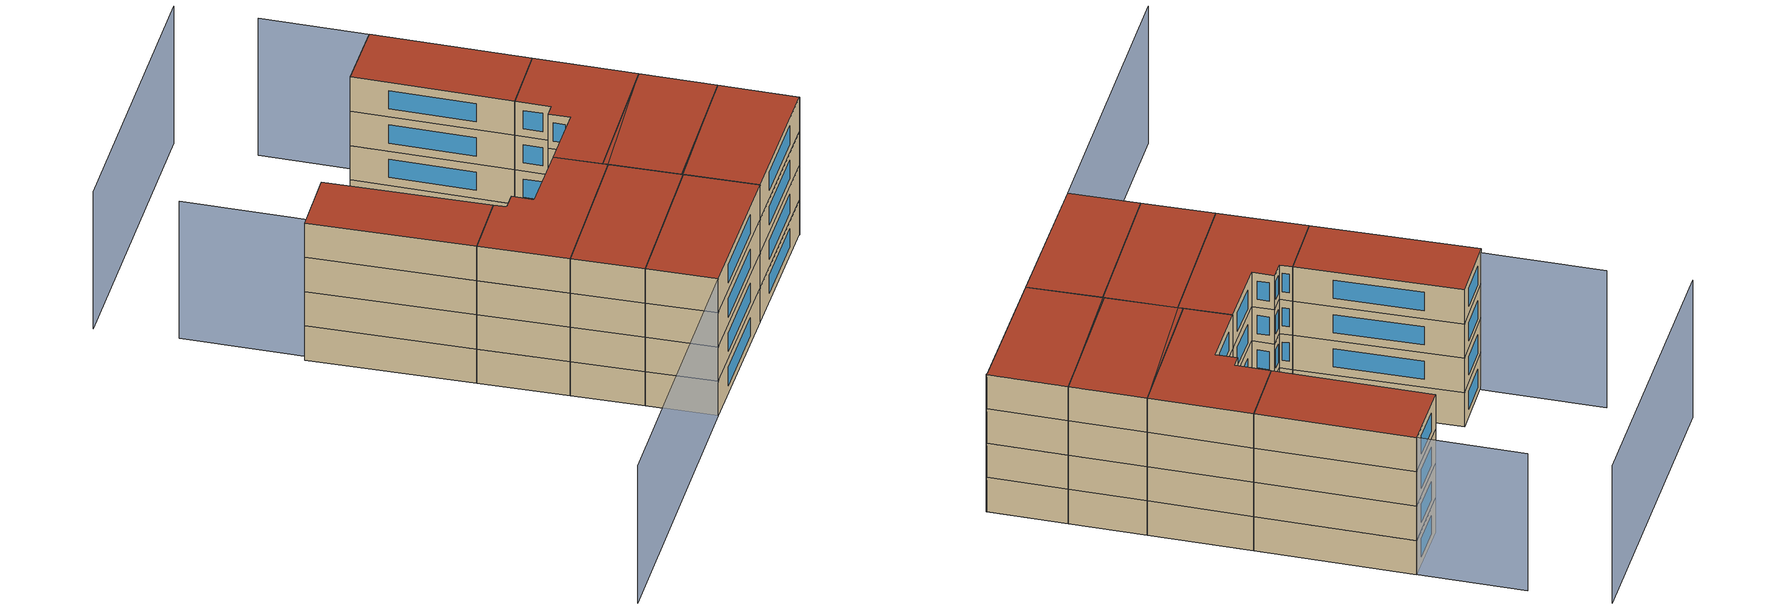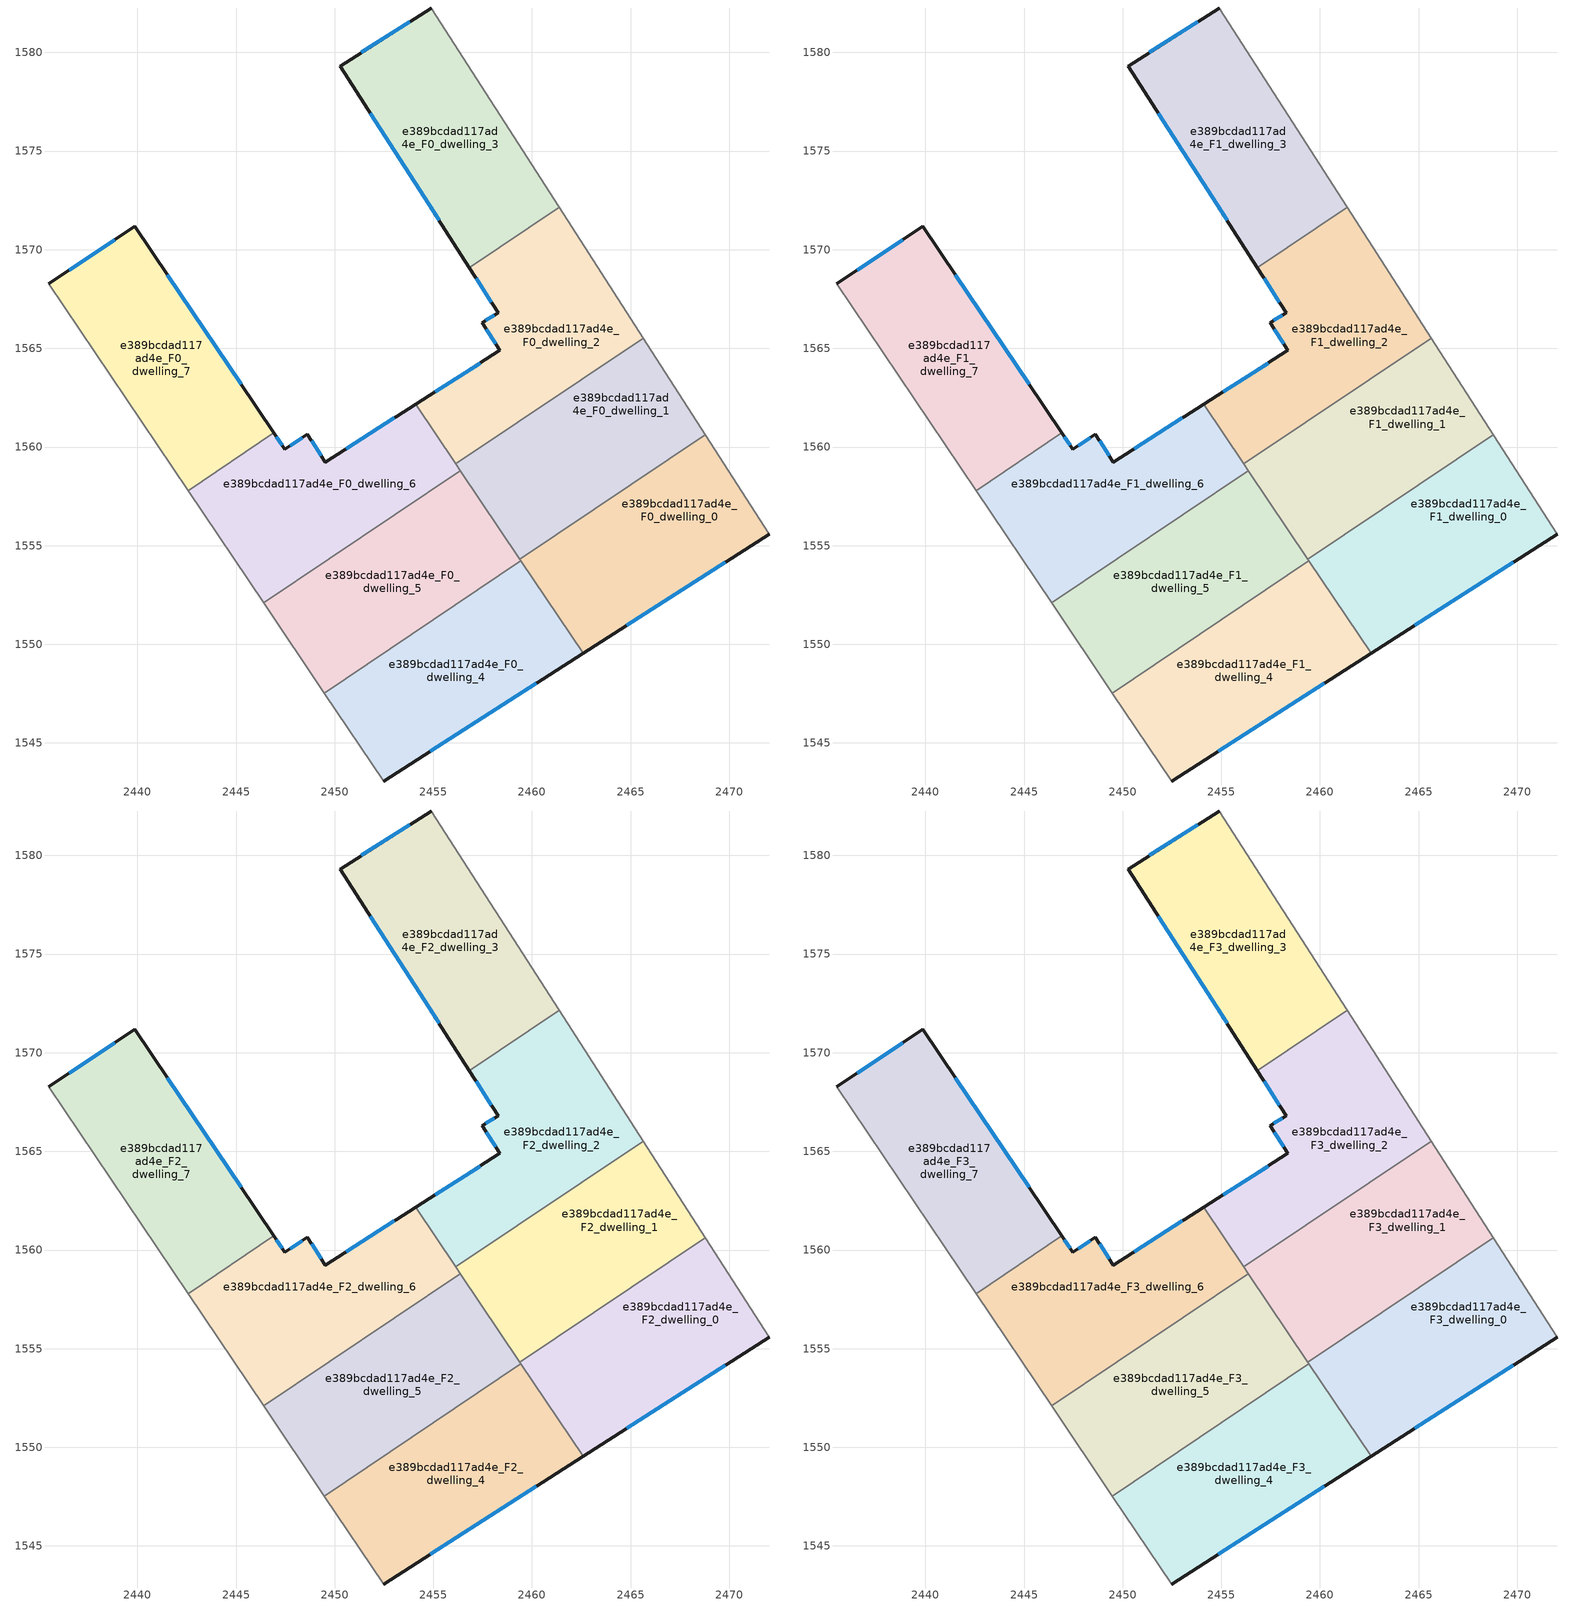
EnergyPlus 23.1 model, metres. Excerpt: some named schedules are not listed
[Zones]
e389bcdad117ad4e_F0_dwelling_0
 floor ground (EU_floor_Construction): 2472.02,1555.58 2462.59,1549.54 2459.44,1554.23 z0; 2468.77,1560.63 2472.02,1555.58 2459.44,1554.23 2459.38,1554.32 z0
 wall outside (EU_wall_Construction): 2462.59,1549.54 2472.02,1555.58 z0:3
 wall adiabatic (EU_wall_Construction): 2472.02,1555.58 2468.78,1560.63 z0:3
 wall to e389bcdad117ad4e_F0_dwelling_4 (EU_wall_Construction): 2459.44,1554.23 2462.59,1549.54 z0:3
 wall to e389bcdad117ad4e_F0_dwelling_1 (EU_wall_Construction): 2468.77,1560.63 2459.38,1554.32 z0:3
 wall to e389bcdad117ad4e_F0_dwelling_5 (EU_wall_Construction): 2459.38,1554.32 2459.44,1554.23 z0:3
 window (EU_Window_Construction): 2464.81,1550.96 2469.81,1554.16 z0.7:2.3
e389bcdad117ad4e_F0_dwelling_1
 floor ground (EU_floor_Construction): 2468.78,1560.63 2459.38,1554.32 2456.37,1558.8 z0; 2465.63,1565.52 2468.78,1560.63 2456.37,1558.8 2456.14,1559.14 z0
 wall adiabatic (EU_wall_Construction): 2468.78,1560.63 2465.63,1565.52 z0:3
 wall to e389bcdad117ad4e_F0_dwelling_5 (EU_wall_Construction): 2456.37,1558.8 2459.38,1554.32 z0:3
 wall to e389bcdad117ad4e_F0_dwelling_2 (EU_wall_Construction): 2465.63,1565.52 2456.14,1559.14 z0:3
 wall to e389bcdad117ad4e_F0_dwelling_6 (EU_wall_Construction): 2456.14,1559.14 2456.37,1558.8 z0:3
e389bcdad117ad4e_F0_dwelling_2
 floor ground (EU_floor_Construction): 2461.38,1572.15 2465.63,1565.52 2456.14,1559.14 2454.11,1562.17 2458.38,1564.9 2457.48,1566.3 2458.29,1566.81 2456.83,1569.09 z0
 wall outside (EU_wall_Construction): 2456.83,1569.09 2458.29,1566.81 2457.48,1566.3 2458.38,1564.9 2454.11,1562.17 z0:3
 wall adiabatic (EU_wall_Construction): 2465.63,1565.52 2461.38,1572.15 z0:3
 wall to e389bcdad117ad4e_F0_dwelling_3 (EU_wall_Construction): 2461.38,1572.15 2456.83,1569.09 z0:3
 wall to e389bcdad117ad4e_F0_dwelling_6 (EU_wall_Construction): 2454.11,1562.17 2456.14,1559.14 z0:3
 window (EU_Window_Construction): 2457.37,1564.26 2455.11,1562.81 / 2457.69,1565.97 2458.17,1565.23 / 2458.1,1566.69 2457.67,1566.42 / 2457.17,1568.55 2457.95,1567.35 z0.7:2.3
e389bcdad117ad4e_F0_dwelling_3
 floor ground (EU_floor_Construction): 2454.89,1582.25 2461.38,1572.15 2456.83,1569.09 2450.27,1579.31 z0
 wall outside (EU_wall_Construction): 2454.89,1582.25 2450.27,1579.31 2456.83,1569.09 z0:3
 wall adiabatic (EU_wall_Construction): 2461.38,1572.15 2454.89,1582.25 z0:3
 window (EU_Window_Construction): 2451.81,1576.91 2455.29,1571.49 / 2453.8,1581.56 2451.36,1580 z0.7:2.3
e389bcdad117ad4e_F0_dwelling_4
 floor ground (EU_floor_Construction): 2459.44,1554.23 2462.59,1549.54 2452.48,1543.07 2449.48,1547.53 z0
 wall outside (EU_wall_Construction): 2452.48,1543.07 2462.59,1549.54 z0:3
 wall adiabatic (EU_wall_Construction): 2449.48,1547.53 2452.48,1543.07 z0:3
 wall to e389bcdad117ad4e_F0_dwelling_5 (EU_wall_Construction): 2459.44,1554.23 2449.48,1547.53 z0:3
 window (EU_Window_Construction): 2454.86,1544.59 2460.22,1548.02 z0.7:2.3
e389bcdad117ad4e_F0_dwelling_5
 floor ground (EU_floor_Construction): 2456.37,1558.8 2459.44,1554.23 2449.48,1547.53 2446.4,1552.1 z0
 wall adiabatic (EU_wall_Construction): 2446.4,1552.1 2449.48,1547.53 z0:3
 wall to e389bcdad117ad4e_F0_dwelling_6 (EU_wall_Construction): 2456.37,1558.8 2446.4,1552.1 z0:3
e389bcdad117ad4e_F0_dwelling_6
 floor ground (EU_floor_Construction): 2454.11,1562.17 2456.37,1558.8 2446.4,1552.1 2442.57,1557.79 2446.92,1560.71 2447.47,1559.9 2448.62,1560.63 2449.52,1559.23 z0
 wall outside (EU_wall_Construction): 2454.11,1562.17 2449.52,1559.23 2448.62,1560.63 2447.47,1559.9 2446.92,1560.71 z0:3
 wall adiabatic (EU_wall_Construction): 2442.58,1557.79 2446.4,1552.1 z0:3
 wall to e389bcdad117ad4e_F0_dwelling_7 (EU_wall_Construction): 2446.92,1560.71 2442.57,1557.79 z0:3
 window (EU_Window_Construction): 2453.03,1561.48 2450.6,1559.92 / 2447.34,1560.09 2447.05,1560.52 / 2448.35,1560.46 2447.74,1560.07 / 2449.31,1559.56 2448.83,1560.31 z0.7:2.3
e389bcdad117ad4e_F0_dwelling_7
 floor ground (EU_floor_Construction): 2439.87,1571.19 2446.92,1560.71 2442.58,1557.79 2435.52,1568.29 z0
 wall outside (EU_wall_Construction): 2446.92,1560.71 2439.87,1571.19 2435.52,1568.29 z0:3
 wall adiabatic (EU_wall_Construction): 2435.52,1568.29 2442.58,1557.79 z0:3
 window (EU_Window_Construction): 2438.85,1570.51 2436.54,1568.97 / 2445.26,1563.17 2441.52,1568.73 z0.7:2.3
e389bcdad117ad4e_F1_dwelling_0
 floor to e389bcdad117ad4e_F0_dwelling_0 (EU_floor_Construction): 2468.77,1560.63 2459.44,1554.23 2459.38,1554.32 z3; 2472.02,1555.58 2462.59,1549.54 2459.44,1554.23 z3; 2468.77,1560.63 2472.02,1555.58 2459.44,1554.23 z3
 wall outside (EU_wall_Construction): 2462.59,1549.54 2472.02,1555.58 z3:6
 wall adiabatic (EU_wall_Construction): 2472.02,1555.58 2468.78,1560.63 z3:6
 wall to e389bcdad117ad4e_F1_dwelling_4 (EU_wall_Construction): 2459.44,1554.23 2462.59,1549.54 z3:6
 wall to e389bcdad117ad4e_F1_dwelling_1 (EU_wall_Construction): 2468.77,1560.63 2459.38,1554.32 z3:6
 wall to e389bcdad117ad4e_F1_dwelling_5 (EU_wall_Construction): 2459.38,1554.32 2459.44,1554.23 z3:6
 window (EU_Window_Construction): 2464.81,1550.96 2469.81,1554.16 z3.7:5.3
e389bcdad117ad4e_F1_dwelling_1
 floor to e389bcdad117ad4e_F0_dwelling_1 (EU_floor_Construction): 2465.63,1565.52 2456.37,1558.8 2456.14,1559.14 z3; 2468.77,1560.63 2459.38,1554.32 2456.37,1558.8 z3; 2465.63,1565.52 2468.77,1560.63 2456.37,1558.8 z3
 wall adiabatic (EU_wall_Construction): 2468.78,1560.63 2465.63,1565.52 z3:6
 wall to e389bcdad117ad4e_F1_dwelling_5 (EU_wall_Construction): 2456.37,1558.8 2459.38,1554.32 z3:6
 wall to e389bcdad117ad4e_F1_dwelling_2 (EU_wall_Construction): 2465.63,1565.52 2456.14,1559.14 z3:6
 wall to e389bcdad117ad4e_F1_dwelling_6 (EU_wall_Construction): 2456.14,1559.14 2456.37,1558.8 z3:6
e389bcdad117ad4e_F1_dwelling_2
 floor to e389bcdad117ad4e_F0_dwelling_2 (EU_floor_Construction): 2461.38,1572.15 2465.63,1565.52 2456.14,1559.14 2454.11,1562.17 2458.38,1564.9 2457.48,1566.3 2458.29,1566.81 2456.83,1569.09 z3
 wall outside (EU_wall_Construction): 2456.83,1569.09 2458.29,1566.81 2457.48,1566.3 2458.38,1564.9 2454.11,1562.17 z3:6
 wall adiabatic (EU_wall_Construction): 2465.63,1565.52 2461.38,1572.15 z3:6
 wall to e389bcdad117ad4e_F1_dwelling_3 (EU_wall_Construction): 2461.38,1572.15 2456.83,1569.09 z3:6
 wall to e389bcdad117ad4e_F1_dwelling_6 (EU_wall_Construction): 2454.11,1562.17 2456.14,1559.14 z3:6
 window (EU_Window_Construction): 2457.37,1564.26 2455.11,1562.81 / 2457.69,1565.97 2458.17,1565.23 / 2458.1,1566.69 2457.67,1566.42 / 2457.17,1568.55 2457.95,1567.35 z3.7:5.3
e389bcdad117ad4e_F1_dwelling_3
 floor to e389bcdad117ad4e_F0_dwelling_3 (EU_floor_Construction): 2454.89,1582.25 2461.38,1572.15 2456.83,1569.09 2450.27,1579.31 z3
 wall outside (EU_wall_Construction): 2454.89,1582.25 2450.27,1579.31 2456.83,1569.09 z3:6
 wall adiabatic (EU_wall_Construction): 2461.38,1572.15 2454.89,1582.25 z3:6
 window (EU_Window_Construction): 2451.81,1576.91 2455.29,1571.49 / 2453.8,1581.56 2451.36,1580 z3.7:5.3
e389bcdad117ad4e_F1_dwelling_4
 floor to e389bcdad117ad4e_F0_dwelling_4 (EU_floor_Construction): 2459.44,1554.23 2462.59,1549.54 2452.48,1543.07 2449.48,1547.53 z3
 wall outside (EU_wall_Construction): 2452.48,1543.07 2462.59,1549.54 z3:6
 wall adiabatic (EU_wall_Construction): 2449.48,1547.53 2452.48,1543.07 z3:6
 wall to e389bcdad117ad4e_F1_dwelling_5 (EU_wall_Construction): 2459.44,1554.23 2449.48,1547.53 z3:6
 window (EU_Window_Construction): 2454.86,1544.59 2460.22,1548.02 z3.7:5.3
e389bcdad117ad4e_F1_dwelling_5
 floor to e389bcdad117ad4e_F0_dwelling_5 (EU_floor_Construction): 2456.37,1558.8 2459.44,1554.23 2449.48,1547.53 2446.4,1552.1 z3
 wall adiabatic (EU_wall_Construction): 2446.4,1552.1 2449.48,1547.53 z3:6
 wall to e389bcdad117ad4e_F1_dwelling_6 (EU_wall_Construction): 2456.37,1558.8 2446.4,1552.1 z3:6
e389bcdad117ad4e_F1_dwelling_6
 floor to e389bcdad117ad4e_F0_dwelling_6 (EU_floor_Construction): 2454.11,1562.17 2456.37,1558.8 2446.4,1552.1 2442.58,1557.79 2446.92,1560.71 2447.47,1559.9 2448.62,1560.63 2449.52,1559.23 z3
 wall outside (EU_wall_Construction): 2454.11,1562.17 2449.52,1559.23 2448.62,1560.63 2447.47,1559.9 2446.92,1560.71 z3:6
 wall adiabatic (EU_wall_Construction): 2442.58,1557.79 2446.4,1552.1 z3:6
 wall to e389bcdad117ad4e_F1_dwelling_7 (EU_wall_Construction): 2446.92,1560.71 2442.57,1557.79 z3:6
 window (EU_Window_Construction): 2453.03,1561.48 2450.6,1559.92 / 2447.34,1560.09 2447.05,1560.52 / 2448.35,1560.46 2447.74,1560.07 / 2449.31,1559.56 2448.83,1560.31 z3.7:5.3
e389bcdad117ad4e_F1_dwelling_7
 floor to e389bcdad117ad4e_F0_dwelling_7 (EU_floor_Construction): 2439.87,1571.19 2446.92,1560.71 2442.57,1557.79 2435.51,1568.29 z3
 wall outside (EU_wall_Construction): 2446.92,1560.71 2439.87,1571.19 2435.52,1568.29 z3:6
 wall adiabatic (EU_wall_Construction): 2435.52,1568.29 2442.58,1557.79 z3:6
 window (EU_Window_Construction): 2438.85,1570.51 2436.54,1568.97 / 2445.26,1563.17 2441.52,1568.73 z3.7:5.3
e389bcdad117ad4e_F2_dwelling_0
 floor to e389bcdad117ad4e_F1_dwelling_0 (EU_floor_Construction): 2468.77,1560.63 2459.44,1554.23 2459.38,1554.32 z6; 2472.02,1555.58 2462.59,1549.54 2459.44,1554.23 z6; 2468.77,1560.63 2472.02,1555.58 2459.44,1554.23 z6
 wall outside (EU_wall_Construction): 2462.59,1549.54 2472.02,1555.58 z6:9
 wall adiabatic (EU_wall_Construction): 2472.02,1555.58 2468.78,1560.63 z6:9
 wall to e389bcdad117ad4e_F2_dwelling_4 (EU_wall_Construction): 2459.44,1554.23 2462.59,1549.54 z6:9
 wall to e389bcdad117ad4e_F2_dwelling_1 (EU_wall_Construction): 2468.77,1560.63 2459.38,1554.32 z6:9
 wall to e389bcdad117ad4e_F2_dwelling_5 (EU_wall_Construction): 2459.38,1554.32 2459.44,1554.23 z6:9
 window (EU_Window_Construction): 2464.81,1550.96 2469.81,1554.16 z6.7:8.3
e389bcdad117ad4e_F2_dwelling_1
 floor to e389bcdad117ad4e_F1_dwelling_1 (EU_floor_Construction): 2465.63,1565.52 2456.37,1558.8 2456.14,1559.14 z6; 2468.77,1560.63 2459.38,1554.32 2456.37,1558.8 z6; 2465.63,1565.52 2468.77,1560.63 2456.37,1558.8 z6
 wall adiabatic (EU_wall_Construction): 2468.78,1560.63 2465.63,1565.52 z6:9
 wall to e389bcdad117ad4e_F2_dwelling_5 (EU_wall_Construction): 2456.37,1558.8 2459.38,1554.32 z6:9
 wall to e389bcdad117ad4e_F2_dwelling_2 (EU_wall_Construction): 2465.63,1565.52 2456.14,1559.14 z6:9
 wall to e389bcdad117ad4e_F2_dwelling_6 (EU_wall_Construction): 2456.14,1559.14 2456.37,1558.8 z6:9
e389bcdad117ad4e_F2_dwelling_2
 floor to e389bcdad117ad4e_F1_dwelling_2 (EU_floor_Construction): 2461.38,1572.15 2465.63,1565.52 2456.14,1559.14 2454.11,1562.17 2458.38,1564.9 2457.48,1566.3 2458.29,1566.81 2456.83,1569.09 z6
 wall outside (EU_wall_Construction): 2456.83,1569.09 2458.29,1566.81 2457.48,1566.3 2458.38,1564.9 2454.11,1562.17 z6:9
 wall adiabatic (EU_wall_Construction): 2465.63,1565.52 2461.38,1572.15 z6:9
 wall to e389bcdad117ad4e_F2_dwelling_3 (EU_wall_Construction): 2461.38,1572.15 2456.83,1569.09 z6:9
 wall to e389bcdad117ad4e_F2_dwelling_6 (EU_wall_Construction): 2454.11,1562.17 2456.14,1559.14 z6:9
 window (EU_Window_Construction): 2457.37,1564.26 2455.11,1562.81 / 2457.69,1565.97 2458.17,1565.23 / 2458.1,1566.69 2457.67,1566.42 / 2457.17,1568.55 2457.95,1567.35 z6.7:8.3
e389bcdad117ad4e_F2_dwelling_3
 floor to e389bcdad117ad4e_F1_dwelling_3 (EU_floor_Construction): 2454.89,1582.25 2461.38,1572.15 2456.83,1569.09 2450.27,1579.31 z6
 wall outside (EU_wall_Construction): 2454.89,1582.25 2450.27,1579.31 2456.83,1569.09 z6:9
 wall adiabatic (EU_wall_Construction): 2461.38,1572.15 2454.89,1582.25 z6:9
 window (EU_Window_Construction): 2451.81,1576.91 2455.29,1571.49 / 2453.8,1581.56 2451.36,1580 z6.7:8.3
e389bcdad117ad4e_F2_dwelling_4
 floor to e389bcdad117ad4e_F1_dwelling_4 (EU_floor_Construction): 2459.44,1554.23 2462.59,1549.54 2452.48,1543.07 2449.48,1547.53 z6
 wall outside (EU_wall_Construction): 2452.48,1543.07 2462.59,1549.54 z6:9
 wall adiabatic (EU_wall_Construction): 2449.48,1547.53 2452.48,1543.07 z6:9
 wall to e389bcdad117ad4e_F2_dwelling_5 (EU_wall_Construction): 2459.44,1554.23 2449.48,1547.53 z6:9
 window (EU_Window_Construction): 2454.86,1544.59 2460.22,1548.02 z6.7:8.3
e389bcdad117ad4e_F2_dwelling_5
 floor to e389bcdad117ad4e_F1_dwelling_5 (EU_floor_Construction): 2456.37,1558.8 2459.44,1554.23 2449.48,1547.53 2446.4,1552.1 z6
 wall adiabatic (EU_wall_Construction): 2446.4,1552.1 2449.48,1547.53 z6:9
 wall to e389bcdad117ad4e_F2_dwelling_6 (EU_wall_Construction): 2456.37,1558.8 2446.4,1552.1 z6:9
e389bcdad117ad4e_F2_dwelling_6
 floor to e389bcdad117ad4e_F1_dwelling_6 (EU_floor_Construction): 2454.11,1562.17 2456.37,1558.8 2446.4,1552.1 2442.58,1557.79 2446.92,1560.71 2447.47,1559.9 2448.62,1560.63 2449.52,1559.23 z6
 wall outside (EU_wall_Construction): 2454.11,1562.17 2449.52,1559.23 2448.62,1560.63 2447.47,1559.9 2446.92,1560.71 z6:9
 wall adiabatic (EU_wall_Construction): 2442.58,1557.79 2446.4,1552.1 z6:9
 wall to e389bcdad117ad4e_F2_dwelling_7 (EU_wall_Construction): 2446.92,1560.71 2442.57,1557.79 z6:9
 window (EU_Window_Construction): 2453.03,1561.48 2450.6,1559.92 / 2447.34,1560.09 2447.05,1560.52 / 2448.35,1560.46 2447.74,1560.07 / 2449.31,1559.56 2448.83,1560.31 z6.7:8.3
e389bcdad117ad4e_F2_dwelling_7
 floor to e389bcdad117ad4e_F1_dwelling_7 (EU_floor_Construction): 2439.87,1571.19 2446.92,1560.71 2442.57,1557.79 2435.51,1568.29 z6
 wall outside (EU_wall_Construction): 2446.92,1560.71 2439.87,1571.19 2435.52,1568.29 z6:9
 wall adiabatic (EU_wall_Construction): 2435.52,1568.29 2442.58,1557.79 z6:9
 window (EU_Window_Construction): 2438.85,1570.51 2436.54,1568.97 / 2445.26,1563.17 2441.52,1568.73 z6.7:8.3
e389bcdad117ad4e_F3_dwelling_0
 floor to e389bcdad117ad4e_F2_dwelling_0 (EU_floor_Construction): 2468.77,1560.63 2459.44,1554.23 2459.38,1554.32 z9; 2472.02,1555.58 2462.59,1549.54 2459.44,1554.23 z9; 2468.77,1560.63 2472.02,1555.58 2459.44,1554.23 z9
 wall outside (EU_wall_Construction): 2462.59,1549.54 2472.02,1555.58 z9:12
 wall adiabatic (EU_wall_Construction): 2472.02,1555.58 2468.78,1560.63 z9:12
 wall to e389bcdad117ad4e_F3_dwelling_4 (EU_wall_Construction): 2459.44,1554.23 2462.59,1549.54 z9:12
 wall to e389bcdad117ad4e_F3_dwelling_1 (EU_wall_Construction): 2468.77,1560.63 2459.38,1554.32 z9:12
 wall to e389bcdad117ad4e_F3_dwelling_5 (EU_wall_Construction): 2459.38,1554.32 2459.44,1554.23 z9:12
 window (EU_Window_Construction): 2464.81,1550.96 2469.81,1554.16 z9.7:11.3
 roof outside (EU_roof_Construction): 2472.02,1555.58 2468.77,1560.63 2459.44,1554.23 2462.59,1549.54 z12; 2468.77,1560.63 2459.38,1554.32 2459.44,1554.23 z12
e389bcdad117ad4e_F3_dwelling_1
 floor to e389bcdad117ad4e_F2_dwelling_1 (EU_floor_Construction): 2465.63,1565.52 2456.37,1558.8 2456.14,1559.14 z9; 2468.77,1560.63 2459.38,1554.32 2456.37,1558.8 z9; 2465.63,1565.52 2468.77,1560.63 2456.37,1558.8 z9
 wall adiabatic (EU_wall_Construction): 2468.78,1560.63 2465.63,1565.52 z9:12
 wall to e389bcdad117ad4e_F3_dwelling_5 (EU_wall_Construction): 2456.37,1558.8 2459.38,1554.32 z9:12
 wall to e389bcdad117ad4e_F3_dwelling_2 (EU_wall_Construction): 2465.63,1565.52 2456.14,1559.14 z9:12
 wall to e389bcdad117ad4e_F3_dwelling_6 (EU_wall_Construction): 2456.14,1559.14 2456.37,1558.8 z9:12
 roof outside (EU_roof_Construction): 2468.78,1560.63 2465.63,1565.52 2456.37,1558.8 2459.38,1554.32 z12; 2465.63,1565.52 2456.14,1559.14 2456.37,1558.8 z12
e389bcdad117ad4e_F3_dwelling_2
 floor to e389bcdad117ad4e_F2_dwelling_2 (EU_floor_Construction): 2461.38,1572.15 2465.63,1565.52 2456.14,1559.14 2454.11,1562.17 2458.38,1564.9 2457.48,1566.3 2458.29,1566.81 2456.83,1569.09 z9
 wall outside (EU_wall_Construction): 2456.83,1569.09 2458.29,1566.81 2457.48,1566.3 2458.38,1564.9 2454.11,1562.17 z9:12
 wall adiabatic (EU_wall_Construction): 2465.63,1565.52 2461.38,1572.15 z9:12
 wall to e389bcdad117ad4e_F3_dwelling_3 (EU_wall_Construction): 2461.38,1572.15 2456.83,1569.09 z9:12
 wall to e389bcdad117ad4e_F3_dwelling_6 (EU_wall_Construction): 2454.11,1562.17 2456.14,1559.14 z9:12
 window (EU_Window_Construction): 2457.37,1564.26 2455.11,1562.81 / 2457.69,1565.97 2458.17,1565.23 / 2458.1,1566.69 2457.67,1566.42 / 2457.17,1568.55 2457.95,1567.35 z9.7:11.3
 roof outside (EU_roof_Construction): 2465.63,1565.52 2461.38,1572.15 2456.83,1569.09 2458.29,1566.81 2457.48,1566.3 2458.38,1564.9 2454.11,1562.17 2456.14,1559.14 z12
e389bcdad117ad4e_F3_dwelling_3
 floor to e389bcdad117ad4e_F2_dwelling_3 (EU_floor_Construction): 2454.89,1582.25 2461.38,1572.15 2456.83,1569.09 2450.27,1579.31 z9
 wall outside (EU_wall_Construction): 2454.89,1582.25 2450.27,1579.31 2456.83,1569.09 z9:12
 wall adiabatic (EU_wall_Construction): 2461.38,1572.15 2454.89,1582.25 z9:12
 window (EU_Window_Construction): 2451.81,1576.91 2455.29,1571.49 / 2453.8,1581.56 2451.36,1580 z9.7:11.3
 roof outside (EU_roof_Construction): 2461.38,1572.15 2454.89,1582.25 2450.27,1579.31 2456.83,1569.09 z12
e389bcdad117ad4e_F3_dwelling_4
 floor to e389bcdad117ad4e_F2_dwelling_4 (EU_floor_Construction): 2459.44,1554.23 2462.59,1549.54 2452.48,1543.07 2449.48,1547.53 z9
 wall outside (EU_wall_Construction): 2452.48,1543.07 2462.59,1549.54 z9:12
 wall adiabatic (EU_wall_Construction): 2449.48,1547.53 2452.48,1543.07 z9:12
 wall to e389bcdad117ad4e_F3_dwelling_5 (EU_wall_Construction): 2459.44,1554.23 2449.48,1547.53 z9:12
 window (EU_Window_Construction): 2454.86,1544.59 2460.22,1548.02 z9.7:11.3
 roof outside (EU_roof_Construction): 2462.59,1549.54 2459.44,1554.23 2449.48,1547.53 2452.48,1543.07 z12
e389bcdad117ad4e_F3_dwelling_5
 floor to e389bcdad117ad4e_F2_dwelling_5 (EU_floor_Construction): 2456.37,1558.8 2459.44,1554.23 2449.48,1547.53 2446.4,1552.1 z9
 wall adiabatic (EU_wall_Construction): 2446.4,1552.1 2449.48,1547.53 z9:12
 wall to e389bcdad117ad4e_F3_dwelling_6 (EU_wall_Construction): 2456.37,1558.8 2446.4,1552.1 z9:12
 roof outside (EU_roof_Construction): 2459.44,1554.23 2456.37,1558.8 2446.4,1552.1 2449.48,1547.53 z12
e389bcdad117ad4e_F3_dwelling_6
 floor to e389bcdad117ad4e_F2_dwelling_6 (EU_floor_Construction): 2454.11,1562.17 2456.37,1558.8 2446.4,1552.1 2442.58,1557.79 2446.92,1560.71 2447.47,1559.9 2448.62,1560.63 2449.52,1559.23 z9
 wall outside (EU_wall_Construction): 2454.11,1562.17 2449.52,1559.23 2448.62,1560.63 2447.47,1559.9 2446.92,1560.71 z9:12
 wall adiabatic (EU_wall_Construction): 2442.58,1557.79 2446.4,1552.1 z9:12
 wall to e389bcdad117ad4e_F3_dwelling_7 (EU_wall_Construction): 2446.92,1560.71 2442.57,1557.79 z9:12
 window (EU_Window_Construction): 2453.03,1561.48 2450.6,1559.92 / 2447.34,1560.09 2447.05,1560.52 / 2448.35,1560.46 2447.74,1560.07 / 2449.31,1559.56 2448.83,1560.31 z9.7:11.3
 roof outside (EU_roof_Construction): 2456.37,1558.8 2454.11,1562.17 2449.52,1559.23 2448.62,1560.63 2447.47,1559.9 2446.92,1560.71 2442.58,1557.79 2446.4,1552.1 z12
e389bcdad117ad4e_F3_dwelling_7
 floor to e389bcdad117ad4e_F2_dwelling_7 (EU_floor_Construction): 2439.87,1571.19 2446.92,1560.71 2442.57,1557.79 2435.51,1568.29 z9
 wall outside (EU_wall_Construction): 2446.92,1560.71 2439.87,1571.19 2435.52,1568.29 z9:12
 wall adiabatic (EU_wall_Construction): 2435.52,1568.29 2442.58,1557.79 z9:12
 window (EU_Window_Construction): 2438.85,1570.51 2436.54,1568.97 / 2445.26,1563.17 2441.52,1568.73 z9.7:11.3
 roof outside (EU_roof_Construction): 2446.92,1560.71 2439.87,1571.19 2435.52,1568.29 2442.58,1557.79 z12
shading: 2430.81,1576.38 2452.48,1543.07 / 2452.48,1543.07 2432.42,1530.02 / 2472.05,1555.53 2450.45,1589.14 / 2447.04,1594.36 2427.14,1581.46 z0:12
[Building]
EU S2 Campaign: North Axis=0; Terrain=City; Solar Distribution=FullExterior
[Site:Location]
Budapest.Ferenc.Liszt.Intl.AP: Latitude=47.437; Longitude=19.256; Time Zone=1; Elevation=185
[SizingPeriod:WeatherFileDays]
AnnualSizingPeriod: Begin Month=1; Begin Day of Month=1; End Month=12; End Day of Month=31; Day of Week for Start Day=Monday; Use Weather File Daylight Saving Period=No; Use Weather File Rain and Snow Indicators=No
[MATERIAL]
EU_InternalMass_Material: Roughness=MediumRough; Thickness=0.1; Conductivity=1; Density=1800; Specific Heat=900; Thermal Absorptance=0.9; Solar Absorptance=0.7; Visible Absorptance=0.7
[MATERIAL:NOMASS] Roughness=MediumRough; Thermal Absorptance=0.9; Solar Absorptance=0.7; Visible Absorptance=0.7
Name | Thermal Resistance
EU_wall_NoMass | 0.832559
EU_roof_NoMass | 1.39638
EU_floor_NoMass | 0.872794
[WINDOWMATERIAL:SIMPLEGLAZINGSYSTEM]
EU_Window_SimpleGlazing: UFactor=2.79869; Solar Heat Gain Coefficient=0.75; Visible Transmittance=0.75
[CONSTRUCTION]
EU_wall_Construction: EU_wall_NoMass
EU_roof_Construction: EU_roof_NoMass
EU_floor_Construction: EU_floor_NoMass
EU_Window_Construction: EU_Window_SimpleGlazing
EU_InternalMass_Construction: EU_InternalMass_Material
[ZONE] Type=1; Multiplier=1; Ceiling Height=autocalculate; Floor Area=autocalculate; Part of Total Floor Area=Yes
Name | Volume
e389bcdad117ad4e_F0_dwelling_0; e389bcdad117ad4e_F1_dwelling_0; e389bcdad117ad4e_F2_dwelling_0; e389bcdad117ad4e_F3_dwelling_0 | 198.478
e389bcdad117ad4e_F0_dwelling_1; e389bcdad117ad4e_F1_dwelling_1; e389bcdad117ad4e_F2_dwelling_1; e389bcdad117ad4e_F3_dwelling_1 | 198.455
e389bcdad117ad4e_F0_dwelling_2; e389bcdad117ad4e_F1_dwelling_2; e389bcdad117ad4e_F2_dwelling_2; e389bcdad117ad4e_F3_dwelling_2 | 198.491
e389bcdad117ad4e_F0_dwelling_3; e389bcdad117ad4e_F1_dwelling_3; e389bcdad117ad4e_F2_dwelling_3; e389bcdad117ad4e_F3_dwelling_3 | 198.477
e389bcdad117ad4e_F0_dwelling_4; e389bcdad117ad4e_F1_dwelling_4; e389bcdad117ad4e_F2_dwelling_4; e389bcdad117ad4e_F3_dwelling_4 | 198.487
e389bcdad117ad4e_F0_dwelling_5; e389bcdad117ad4e_F1_dwelling_5; e389bcdad117ad4e_F2_dwelling_5; e389bcdad117ad4e_F3_dwelling_5 | 198.483
e389bcdad117ad4e_F0_dwelling_6; e389bcdad117ad4e_F1_dwelling_6; e389bcdad117ad4e_F2_dwelling_6; e389bcdad117ad4e_F3_dwelling_6 | 198.46
e389bcdad117ad4e_F0_dwelling_7; e389bcdad117ad4e_F1_dwelling_7; e389bcdad117ad4e_F2_dwelling_7; e389bcdad117ad4e_F3_dwelling_7 | 198.475
[INTERNALMASS] Construction=EU_InternalMass_Construction
Name | Zone or ZoneList | Surface Area
e389bcdad117ad4e_F0_dwelling_0_EU_InternalMass | e389bcdad117ad4e_F0_dwelling_0 | 66.1598
e389bcdad117ad4e_F0_dwelling_1_EU_InternalMass | e389bcdad117ad4e_F0_dwelling_1 | 66.1524
e389bcdad117ad4e_F0_dwelling_2_EU_InternalMass | e389bcdad117ad4e_F0_dwelling_2 | 66.1639
e389bcdad117ad4e_F0_dwelling_3_EU_InternalMass | e389bcdad117ad4e_F0_dwelling_3 | 66.1591
e389bcdad117ad4e_F0_dwelling_4_EU_InternalMass | e389bcdad117ad4e_F0_dwelling_4 | 66.1628
e389bcdad117ad4e_F0_dwelling_5_EU_InternalMass | e389bcdad117ad4e_F0_dwelling_5 | 66.1618
e389bcdad117ad4e_F0_dwelling_6_EU_InternalMass | e389bcdad117ad4e_F0_dwelling_6 | 66.1534
e389bcdad117ad4e_F0_dwelling_7_EU_InternalMass | e389bcdad117ad4e_F0_dwelling_7 | 66.1583
e389bcdad117ad4e_F1_dwelling_0_EU_InternalMass | e389bcdad117ad4e_F1_dwelling_0 | 66.1598
e389bcdad117ad4e_F1_dwelling_1_EU_InternalMass | e389bcdad117ad4e_F1_dwelling_1 | 66.1524
e389bcdad117ad4e_F1_dwelling_2_EU_InternalMass | e389bcdad117ad4e_F1_dwelling_2 | 66.1639
e389bcdad117ad4e_F1_dwelling_3_EU_InternalMass | e389bcdad117ad4e_F1_dwelling_3 | 66.1591
e389bcdad117ad4e_F1_dwelling_4_EU_InternalMass | e389bcdad117ad4e_F1_dwelling_4 | 66.1628
e389bcdad117ad4e_F1_dwelling_5_EU_InternalMass | e389bcdad117ad4e_F1_dwelling_5 | 66.1618
e389bcdad117ad4e_F1_dwelling_6_EU_InternalMass | e389bcdad117ad4e_F1_dwelling_6 | 66.1534
e389bcdad117ad4e_F1_dwelling_7_EU_InternalMass | e389bcdad117ad4e_F1_dwelling_7 | 66.1583
e389bcdad117ad4e_F2_dwelling_0_EU_InternalMass | e389bcdad117ad4e_F2_dwelling_0 | 66.1598
e389bcdad117ad4e_F2_dwelling_1_EU_InternalMass | e389bcdad117ad4e_F2_dwelling_1 | 66.1524
e389bcdad117ad4e_F2_dwelling_2_EU_InternalMass | e389bcdad117ad4e_F2_dwelling_2 | 66.1639
e389bcdad117ad4e_F2_dwelling_3_EU_InternalMass | e389bcdad117ad4e_F2_dwelling_3 | 66.1591
e389bcdad117ad4e_F2_dwelling_4_EU_InternalMass | e389bcdad117ad4e_F2_dwelling_4 | 66.1628
e389bcdad117ad4e_F2_dwelling_5_EU_InternalMass | e389bcdad117ad4e_F2_dwelling_5 | 66.1618
e389bcdad117ad4e_F2_dwelling_6_EU_InternalMass | e389bcdad117ad4e_F2_dwelling_6 | 66.1534
e389bcdad117ad4e_F2_dwelling_7_EU_InternalMass | e389bcdad117ad4e_F2_dwelling_7 | 66.1583
e389bcdad117ad4e_F3_dwelling_0_EU_InternalMass | e389bcdad117ad4e_F3_dwelling_0 | 66.1598
e389bcdad117ad4e_F3_dwelling_1_EU_InternalMass | e389bcdad117ad4e_F3_dwelling_1 | 66.1524
e389bcdad117ad4e_F3_dwelling_2_EU_InternalMass | e389bcdad117ad4e_F3_dwelling_2 | 66.1639
e389bcdad117ad4e_F3_dwelling_3_EU_InternalMass | e389bcdad117ad4e_F3_dwelling_3 | 66.1591
e389bcdad117ad4e_F3_dwelling_4_EU_InternalMass | e389bcdad117ad4e_F3_dwelling_4 | 66.1628
e389bcdad117ad4e_F3_dwelling_5_EU_InternalMass | e389bcdad117ad4e_F3_dwelling_5 | 66.1618
e389bcdad117ad4e_F3_dwelling_6_EU_InternalMass | e389bcdad117ad4e_F3_dwelling_6 | 66.1534
e389bcdad117ad4e_F3_dwelling_7_EU_InternalMass | e389bcdad117ad4e_F3_dwelling_7 | 66.1583
[OTHEREQUIPMENT] Fuel Type=Electricity; Design Level Calculation Method=Watts/Area; Power per Zone Floor Area=1; Fraction Latent=0; Fraction Radiant=0; Fraction Lost=0; Carbon Dioxide Generation Rate=0; EndUse Subcategory=EU_Step8_InternalGains
Name | Zone or ZoneList or Space or SpaceList | Schedule
EU_Step8_InternalGain_e389bcdad117ad4e_F0_dwelling_0_f000 | e389bcdad117ad4e_F0_dwelling_0 | EU_Step8_GainSchedule_e389bcdad117ad4e_F0_dwelling_0_f000
EU_Step8_InternalGain_e389bcdad117ad4e_F0_dwelling_1_f000 | e389bcdad117ad4e_F0_dwelling_1 | EU_Step8_GainSchedule_e389bcdad117ad4e_F0_dwelling_1_f000
EU_Step8_InternalGain_e389bcdad117ad4e_F0_dwelling_2_f000 | e389bcdad117ad4e_F0_dwelling_2 | EU_Step8_GainSchedule_e389bcdad117ad4e_F0_dwelling_2_f000
EU_Step8_InternalGain_e389bcdad117ad4e_F0_dwelling_3_f000 | e389bcdad117ad4e_F0_dwelling_3 | EU_Step8_GainSchedule_e389bcdad117ad4e_F0_dwelling_3_f000
EU_Step8_InternalGain_e389bcdad117ad4e_F0_dwelling_4_f000 | e389bcdad117ad4e_F0_dwelling_4 | EU_Step8_GainSchedule_e389bcdad117ad4e_F0_dwelling_4_f000
EU_Step8_InternalGain_e389bcdad117ad4e_F0_dwelling_5_f000 | e389bcdad117ad4e_F0_dwelling_5 | EU_Step8_GainSchedule_e389bcdad117ad4e_F0_dwelling_5_f000
EU_Step8_InternalGain_e389bcdad117ad4e_F0_dwelling_6_f000 | e389bcdad117ad4e_F0_dwelling_6 | EU_Step8_GainSchedule_e389bcdad117ad4e_F0_dwelling_6_f000
EU_Step8_InternalGain_e389bcdad117ad4e_F0_dwelling_7_f000 | e389bcdad117ad4e_F0_dwelling_7 | EU_Step8_GainSchedule_e389bcdad117ad4e_F0_dwelling_7_f000
EU_Step8_InternalGain_e389bcdad117ad4e_F1_dwelling_0_f000 | e389bcdad117ad4e_F1_dwelling_0 | EU_Step8_GainSchedule_e389bcdad117ad4e_F1_dwelling_0_f000
EU_Step8_InternalGain_e389bcdad117ad4e_F1_dwelling_1_f000 | e389bcdad117ad4e_F1_dwelling_1 | EU_Step8_GainSchedule_e389bcdad117ad4e_F1_dwelling_1_f000
EU_Step8_InternalGain_e389bcdad117ad4e_F1_dwelling_2_f000 | e389bcdad117ad4e_F1_dwelling_2 | EU_Step8_GainSchedule_e389bcdad117ad4e_F1_dwelling_2_f000
EU_Step8_InternalGain_e389bcdad117ad4e_F1_dwelling_3_f000 | e389bcdad117ad4e_F1_dwelling_3 | EU_Step8_GainSchedule_e389bcdad117ad4e_F1_dwelling_3_f000
EU_Step8_InternalGain_e389bcdad117ad4e_F1_dwelling_4_f000 | e389bcdad117ad4e_F1_dwelling_4 | EU_Step8_GainSchedule_e389bcdad117ad4e_F1_dwelling_4_f000
EU_Step8_InternalGain_e389bcdad117ad4e_F1_dwelling_5_f000 | e389bcdad117ad4e_F1_dwelling_5 | EU_Step8_GainSchedule_e389bcdad117ad4e_F1_dwelling_5_f000
EU_Step8_InternalGain_e389bcdad117ad4e_F1_dwelling_6_f000 | e389bcdad117ad4e_F1_dwelling_6 | EU_Step8_GainSchedule_e389bcdad117ad4e_F1_dwelling_6_f000
EU_Step8_InternalGain_e389bcdad117ad4e_F1_dwelling_7_f000 | e389bcdad117ad4e_F1_dwelling_7 | EU_Step8_GainSchedule_e389bcdad117ad4e_F1_dwelling_7_f000
EU_Step8_InternalGain_e389bcdad117ad4e_F2_dwelling_0_f000 | e389bcdad117ad4e_F2_dwelling_0 | EU_Step8_GainSchedule_e389bcdad117ad4e_F2_dwelling_0_f000
EU_Step8_InternalGain_e389bcdad117ad4e_F2_dwelling_1_f000 | e389bcdad117ad4e_F2_dwelling_1 | EU_Step8_GainSchedule_e389bcdad117ad4e_F2_dwelling_1_f000
EU_Step8_InternalGain_e389bcdad117ad4e_F2_dwelling_2_f000 | e389bcdad117ad4e_F2_dwelling_2 | EU_Step8_GainSchedule_e389bcdad117ad4e_F2_dwelling_2_f000
EU_Step8_InternalGain_e389bcdad117ad4e_F2_dwelling_3_f000 | e389bcdad117ad4e_F2_dwelling_3 | EU_Step8_GainSchedule_e389bcdad117ad4e_F2_dwelling_3_f000
EU_Step8_InternalGain_e389bcdad117ad4e_F2_dwelling_4_f000 | e389bcdad117ad4e_F2_dwelling_4 | EU_Step8_GainSchedule_e389bcdad117ad4e_F2_dwelling_4_f000
EU_Step8_InternalGain_e389bcdad117ad4e_F2_dwelling_5_f000 | e389bcdad117ad4e_F2_dwelling_5 | EU_Step8_GainSchedule_e389bcdad117ad4e_F2_dwelling_5_f000
EU_Step8_InternalGain_e389bcdad117ad4e_F2_dwelling_6_f000 | e389bcdad117ad4e_F2_dwelling_6 | EU_Step8_GainSchedule_e389bcdad117ad4e_F2_dwelling_6_f000
EU_Step8_InternalGain_e389bcdad117ad4e_F2_dwelling_7_f000 | e389bcdad117ad4e_F2_dwelling_7 | EU_Step8_GainSchedule_e389bcdad117ad4e_F2_dwelling_7_f000
EU_Step8_InternalGain_e389bcdad117ad4e_F3_dwelling_0_f000 | e389bcdad117ad4e_F3_dwelling_0 | EU_Step8_GainSchedule_e389bcdad117ad4e_F3_dwelling_0_f000
EU_Step8_InternalGain_e389bcdad117ad4e_F3_dwelling_1_f000 | e389bcdad117ad4e_F3_dwelling_1 | EU_Step8_GainSchedule_e389bcdad117ad4e_F3_dwelling_1_f000
EU_Step8_InternalGain_e389bcdad117ad4e_F3_dwelling_2_f000 | e389bcdad117ad4e_F3_dwelling_2 | EU_Step8_GainSchedule_e389bcdad117ad4e_F3_dwelling_2_f000
EU_Step8_InternalGain_e389bcdad117ad4e_F3_dwelling_3_f000 | e389bcdad117ad4e_F3_dwelling_3 | EU_Step8_GainSchedule_e389bcdad117ad4e_F3_dwelling_3_f000
EU_Step8_InternalGain_e389bcdad117ad4e_F3_dwelling_4_f000 | e389bcdad117ad4e_F3_dwelling_4 | EU_Step8_GainSchedule_e389bcdad117ad4e_F3_dwelling_4_f000
EU_Step8_InternalGain_e389bcdad117ad4e_F3_dwelling_5_f000 | e389bcdad117ad4e_F3_dwelling_5 | EU_Step8_GainSchedule_e389bcdad117ad4e_F3_dwelling_5_f000
EU_Step8_InternalGain_e389bcdad117ad4e_F3_dwelling_6_f000 | e389bcdad117ad4e_F3_dwelling_6 | EU_Step8_GainSchedule_e389bcdad117ad4e_F3_dwelling_6_f000
EU_Step8_InternalGain_e389bcdad117ad4e_F3_dwelling_7_f000 | e389bcdad117ad4e_F3_dwelling_7 | EU_Step8_GainSchedule_e389bcdad117ad4e_F3_dwelling_7_f000
[ZONEVENTILATION:DESIGNFLOWRATE] Schedule=EU_AlwaysOn; Design Flow Rate Calculation Method=AirChanges/Hour; Air Changes per Hour=0.475469; Ventilation Type=Natural; Fan Pressure Rise=0; Fan Total Efficiency=1; Constant Term Coefficient=1; Temperature Term Coefficient=0; Velocity Term Coefficient=0; Velocity Squared Term Coefficient=0; Minimum Indoor Temperature=-100; Maximum Indoor Temperature=100; Delta Temperature=-100; Minimum Outdoor Temperature=-100; Maximum Outdoor Temperature=100; Maximum Wind Speed=40
Name | Zone or ZoneList or Space or SpaceList
EU_ConstantAir_e389bcdad117ad4e_F0_dwelling_0 | e389bcdad117ad4e_F0_dwelling_0
EU_ConstantAir_e389bcdad117ad4e_F0_dwelling_1 | e389bcdad117ad4e_F0_dwelling_1
EU_ConstantAir_e389bcdad117ad4e_F0_dwelling_2 | e389bcdad117ad4e_F0_dwelling_2
EU_ConstantAir_e389bcdad117ad4e_F0_dwelling_3 | e389bcdad117ad4e_F0_dwelling_3
EU_ConstantAir_e389bcdad117ad4e_F0_dwelling_4 | e389bcdad117ad4e_F0_dwelling_4
EU_ConstantAir_e389bcdad117ad4e_F0_dwelling_5 | e389bcdad117ad4e_F0_dwelling_5
EU_ConstantAir_e389bcdad117ad4e_F0_dwelling_6 | e389bcdad117ad4e_F0_dwelling_6
EU_ConstantAir_e389bcdad117ad4e_F0_dwelling_7 | e389bcdad117ad4e_F0_dwelling_7
EU_ConstantAir_e389bcdad117ad4e_F1_dwelling_0 | e389bcdad117ad4e_F1_dwelling_0
EU_ConstantAir_e389bcdad117ad4e_F1_dwelling_1 | e389bcdad117ad4e_F1_dwelling_1
EU_ConstantAir_e389bcdad117ad4e_F1_dwelling_2 | e389bcdad117ad4e_F1_dwelling_2
EU_ConstantAir_e389bcdad117ad4e_F1_dwelling_3 | e389bcdad117ad4e_F1_dwelling_3
EU_ConstantAir_e389bcdad117ad4e_F1_dwelling_4 | e389bcdad117ad4e_F1_dwelling_4
EU_ConstantAir_e389bcdad117ad4e_F1_dwelling_5 | e389bcdad117ad4e_F1_dwelling_5
EU_ConstantAir_e389bcdad117ad4e_F1_dwelling_6 | e389bcdad117ad4e_F1_dwelling_6
EU_ConstantAir_e389bcdad117ad4e_F1_dwelling_7 | e389bcdad117ad4e_F1_dwelling_7
EU_ConstantAir_e389bcdad117ad4e_F2_dwelling_0 | e389bcdad117ad4e_F2_dwelling_0
EU_ConstantAir_e389bcdad117ad4e_F2_dwelling_1 | e389bcdad117ad4e_F2_dwelling_1
EU_ConstantAir_e389bcdad117ad4e_F2_dwelling_2 | e389bcdad117ad4e_F2_dwelling_2
EU_ConstantAir_e389bcdad117ad4e_F2_dwelling_3 | e389bcdad117ad4e_F2_dwelling_3
EU_ConstantAir_e389bcdad117ad4e_F2_dwelling_4 | e389bcdad117ad4e_F2_dwelling_4
EU_ConstantAir_e389bcdad117ad4e_F2_dwelling_5 | e389bcdad117ad4e_F2_dwelling_5
EU_ConstantAir_e389bcdad117ad4e_F2_dwelling_6 | e389bcdad117ad4e_F2_dwelling_6
EU_ConstantAir_e389bcdad117ad4e_F2_dwelling_7 | e389bcdad117ad4e_F2_dwelling_7
EU_ConstantAir_e389bcdad117ad4e_F3_dwelling_0 | e389bcdad117ad4e_F3_dwelling_0
EU_ConstantAir_e389bcdad117ad4e_F3_dwelling_1 | e389bcdad117ad4e_F3_dwelling_1
EU_ConstantAir_e389bcdad117ad4e_F3_dwelling_2 | e389bcdad117ad4e_F3_dwelling_2
EU_ConstantAir_e389bcdad117ad4e_F3_dwelling_3 | e389bcdad117ad4e_F3_dwelling_3
EU_ConstantAir_e389bcdad117ad4e_F3_dwelling_4 | e389bcdad117ad4e_F3_dwelling_4
EU_ConstantAir_e389bcdad117ad4e_F3_dwelling_5 | e389bcdad117ad4e_F3_dwelling_5
EU_ConstantAir_e389bcdad117ad4e_F3_dwelling_6 | e389bcdad117ad4e_F3_dwelling_6
EU_ConstantAir_e389bcdad117ad4e_F3_dwelling_7 | e389bcdad117ad4e_F3_dwelling_7
[HVACTEMPLATE:ZONE:IDEALLOADSAIRSYSTEM] System Availability Schedule=EU_AlwaysOn; Maximum Heating Supply Air Temperature=50; Minimum Cooling Supply Air Temperature=13; Maximum Heating Supply Air Humidity Ratio=0.0156; Minimum Cooling Supply Air Humidity Ratio=0.0077; Heating Limit=NoLimit; Cooling Limit=NoLimit; Heating Availability Schedule=EU_AlwaysOn; Cooling Availability Schedule=EU_CoolingOff; Dehumidification Control Type=ConstantSensibleHeatRatio; Cooling Sensible Heat Ratio=0.7; Dehumidification Setpoint=60; Humidification Control Type=None; Humidification Setpoint=30; Outdoor Air Method=None; Outdoor Air Flow Rate per Person=0.00944; Outdoor Air Flow Rate per Zone Floor Area=0; Outdoor Air Flow Rate per Zone=0; Demand Controlled Ventilation Type=None; Outdoor Air Economizer Type=NoEconomizer; Heat Recovery Type=None; Sensible Heat Recovery Effectiveness=0.7; Latent Heat Recovery Effectiveness=0.65
Name | Template Thermostat
e389bcdad117ad4e_F0_dwelling_0 | EU_HeatOnly_e389bcdad117ad4e_F0_dwelling_0
e389bcdad117ad4e_F0_dwelling_1 | EU_HeatOnly_e389bcdad117ad4e_F0_dwelling_1
e389bcdad117ad4e_F0_dwelling_2 | EU_HeatOnly_e389bcdad117ad4e_F0_dwelling_2
e389bcdad117ad4e_F0_dwelling_3 | EU_HeatOnly_e389bcdad117ad4e_F0_dwelling_3
e389bcdad117ad4e_F0_dwelling_4 | EU_HeatOnly_e389bcdad117ad4e_F0_dwelling_4
e389bcdad117ad4e_F0_dwelling_5 | EU_HeatOnly_e389bcdad117ad4e_F0_dwelling_5
e389bcdad117ad4e_F0_dwelling_6 | EU_HeatOnly_e389bcdad117ad4e_F0_dwelling_6
e389bcdad117ad4e_F0_dwelling_7 | EU_HeatOnly_e389bcdad117ad4e_F0_dwelling_7
e389bcdad117ad4e_F1_dwelling_0 | EU_HeatOnly_e389bcdad117ad4e_F1_dwelling_0
e389bcdad117ad4e_F1_dwelling_1 | EU_HeatOnly_e389bcdad117ad4e_F1_dwelling_1
e389bcdad117ad4e_F1_dwelling_2 | EU_HeatOnly_e389bcdad117ad4e_F1_dwelling_2
e389bcdad117ad4e_F1_dwelling_3 | EU_HeatOnly_e389bcdad117ad4e_F1_dwelling_3
e389bcdad117ad4e_F1_dwelling_4 | EU_HeatOnly_e389bcdad117ad4e_F1_dwelling_4
e389bcdad117ad4e_F1_dwelling_5 | EU_HeatOnly_e389bcdad117ad4e_F1_dwelling_5
e389bcdad117ad4e_F1_dwelling_6 | EU_HeatOnly_e389bcdad117ad4e_F1_dwelling_6
e389bcdad117ad4e_F1_dwelling_7 | EU_HeatOnly_e389bcdad117ad4e_F1_dwelling_7
e389bcdad117ad4e_F2_dwelling_0 | EU_HeatOnly_e389bcdad117ad4e_F2_dwelling_0
e389bcdad117ad4e_F2_dwelling_1 | EU_HeatOnly_e389bcdad117ad4e_F2_dwelling_1
e389bcdad117ad4e_F2_dwelling_2 | EU_HeatOnly_e389bcdad117ad4e_F2_dwelling_2
e389bcdad117ad4e_F2_dwelling_3 | EU_HeatOnly_e389bcdad117ad4e_F2_dwelling_3
e389bcdad117ad4e_F2_dwelling_4 | EU_HeatOnly_e389bcdad117ad4e_F2_dwelling_4
e389bcdad117ad4e_F2_dwelling_5 | EU_HeatOnly_e389bcdad117ad4e_F2_dwelling_5
e389bcdad117ad4e_F2_dwelling_6 | EU_HeatOnly_e389bcdad117ad4e_F2_dwelling_6
e389bcdad117ad4e_F2_dwelling_7 | EU_HeatOnly_e389bcdad117ad4e_F2_dwelling_7
e389bcdad117ad4e_F3_dwelling_0 | EU_HeatOnly_e389bcdad117ad4e_F3_dwelling_0
e389bcdad117ad4e_F3_dwelling_1 | EU_HeatOnly_e389bcdad117ad4e_F3_dwelling_1
e389bcdad117ad4e_F3_dwelling_2 | EU_HeatOnly_e389bcdad117ad4e_F3_dwelling_2
e389bcdad117ad4e_F3_dwelling_3 | EU_HeatOnly_e389bcdad117ad4e_F3_dwelling_3
e389bcdad117ad4e_F3_dwelling_4 | EU_HeatOnly_e389bcdad117ad4e_F3_dwelling_4
e389bcdad117ad4e_F3_dwelling_5 | EU_HeatOnly_e389bcdad117ad4e_F3_dwelling_5
e389bcdad117ad4e_F3_dwelling_6 | EU_HeatOnly_e389bcdad117ad4e_F3_dwelling_6
e389bcdad117ad4e_F3_dwelling_7 | EU_HeatOnly_e389bcdad117ad4e_F3_dwelling_7
[SIZING:ZONE] Zone Cooling Design Supply Air Temperature Input Method=SupplyAirTemperature; Zone Cooling Design Supply Air Temperature=13; Zone Heating Design Supply Air Temperature Input Method=SupplyAirTemperature; Zone Heating Design Supply Air Temperature=50; Zone Cooling Design Supply Air Humidity Ratio=0.008; Zone Heating Design Supply Air Humidity Ratio=0.008; Cooling Design Air Flow Method=DesignDay; Cooling Design Air Flow Rate=0; Cooling Minimum Air Flow per Zone Floor Area=0.000762; Cooling Minimum Air Flow=0; Cooling Minimum Air Flow Fraction=0.2; Heating Design Air Flow Method=DesignDay; Heating Design Air Flow Rate=0; Heating Maximum Air Flow per Zone Floor Area=0.002032; Heating Maximum Air Flow=0.141576; Heating Maximum Air Flow Fraction=0.3; Account for Dedicated Outdoor Air System=No; Dedicated Outdoor Air System Control Strategy=NeutralSupplyAir; Dedicated Outdoor Air Low Setpoint Temperature for Design=autosize; Dedicated Outdoor Air High Setpoint Temperature for Design=autosize; Zone Load Sizing Method=Sensible Load Only No Latent Load; Zone Latent Cooling Design Supply Air Humidity Ratio Input Method=HumidityRatioDifference; Zone Cooling Design Supply Air Humidity Ratio Difference=0.005; Zone Latent Heating Design Supply Air Humidity Ratio Input Method=HumidityRatioDifference; Zone Humidification Design Supply Air Humidity Ratio Difference=0.005
e389bcdad117ad4e_F0_dwelling_0; e389bcdad117ad4e_F0_dwelling_1; e389bcdad117ad4e_F0_dwelling_2; e389bcdad117ad4e_F0_dwelling_3; e389bcdad117ad4e_F0_dwelling_4; e389bcdad117ad4e_F0_dwelling_5; e389bcdad117ad4e_F0_dwelling_6; e389bcdad117ad4e_F0_dwelling_7; e389bcdad117ad4e_F1_dwelling_0; e389bcdad117ad4e_F1_dwelling_1; e389bcdad117ad4e_F1_dwelling_2; e389bcdad117ad4e_F1_dwelling_3; e389bcdad117ad4e_F1_dwelling_4; e389bcdad117ad4e_F1_dwelling_5; e389bcdad117ad4e_F1_dwelling_6; e389bcdad117ad4e_F1_dwelling_7; e389bcdad117ad4e_F2_dwelling_0; e389bcdad117ad4e_F2_dwelling_1; e389bcdad117ad4e_F2_dwelling_2; e389bcdad117ad4e_F2_dwelling_3; e389bcdad117ad4e_F2_dwelling_4; e389bcdad117ad4e_F2_dwelling_5; e389bcdad117ad4e_F2_dwelling_6; e389bcdad117ad4e_F2_dwelling_7; e389bcdad117ad4e_F3_dwelling_0; e389bcdad117ad4e_F3_dwelling_1; e389bcdad117ad4e_F3_dwelling_2; e389bcdad117ad4e_F3_dwelling_3; e389bcdad117ad4e_F3_dwelling_4; e389bcdad117ad4e_F3_dwelling_5; e389bcdad117ad4e_F3_dwelling_6; e389bcdad117ad4e_F3_dwelling_7
[SCHEDULE:FILE] Column Number=1; Rows to Skip at Top=0; Number of Hours of Data=8760; Column Separator=Comma; Interpolate to Timestep=No; Minutes per Item=60; Adjust Schedule for Daylight Savings=Yes
Name | File
EU_Step8_GainSchedule_e389bcdad117ad4e_F0_dwelling_0_f000 | ../../schedules/e389bcdad117ad4e/e389bcdad117ad4e_F0_dwelling_0_f000_gain.csv
EU_Step8_GainSchedule_e389bcdad117ad4e_F0_dwelling_1_f000 | ../../schedules/e389bcdad117ad4e/e389bcdad117ad4e_F0_dwelling_1_f000_gain.csv
EU_Step8_GainSchedule_e389bcdad117ad4e_F0_dwelling_2_f000 | ../../schedules/e389bcdad117ad4e/e389bcdad117ad4e_F0_dwelling_2_f000_gain.csv
EU_Step8_GainSchedule_e389bcdad117ad4e_F0_dwelling_3_f000 | ../../schedules/e389bcdad117ad4e/e389bcdad117ad4e_F0_dwelling_3_f000_gain.csv
EU_Step8_GainSchedule_e389bcdad117ad4e_F0_dwelling_4_f000 | ../../schedules/e389bcdad117ad4e/e389bcdad117ad4e_F0_dwelling_4_f000_gain.csv
EU_Step8_GainSchedule_e389bcdad117ad4e_F0_dwelling_5_f000 | ../../schedules/e389bcdad117ad4e/e389bcdad117ad4e_F0_dwelling_5_f000_gain.csv
EU_Step8_GainSchedule_e389bcdad117ad4e_F0_dwelling_6_f000 | ../../schedules/e389bcdad117ad4e/e389bcdad117ad4e_F0_dwelling_6_f000_gain.csv
EU_Step8_GainSchedule_e389bcdad117ad4e_F0_dwelling_7_f000 | ../../schedules/e389bcdad117ad4e/e389bcdad117ad4e_F0_dwelling_7_f000_gain.csv
EU_Step8_GainSchedule_e389bcdad117ad4e_F1_dwelling_0_f000 | ../../schedules/e389bcdad117ad4e/e389bcdad117ad4e_F1_dwelling_0_f000_gain.csv
EU_Step8_GainSchedule_e389bcdad117ad4e_F1_dwelling_1_f000 | ../../schedules/e389bcdad117ad4e/e389bcdad117ad4e_F1_dwelling_1_f000_gain.csv
EU_Step8_GainSchedule_e389bcdad117ad4e_F1_dwelling_2_f000 | ../../schedules/e389bcdad117ad4e/e389bcdad117ad4e_F1_dwelling_2_f000_gain.csv
EU_Step8_GainSchedule_e389bcdad117ad4e_F1_dwelling_3_f000 | ../../schedules/e389bcdad117ad4e/e389bcdad117ad4e_F1_dwelling_3_f000_gain.csv
EU_Step8_GainSchedule_e389bcdad117ad4e_F1_dwelling_4_f000 | ../../schedules/e389bcdad117ad4e/e389bcdad117ad4e_F1_dwelling_4_f000_gain.csv
EU_Step8_GainSchedule_e389bcdad117ad4e_F1_dwelling_5_f000 | ../../schedules/e389bcdad117ad4e/e389bcdad117ad4e_F1_dwelling_5_f000_gain.csv
EU_Step8_GainSchedule_e389bcdad117ad4e_F1_dwelling_6_f000 | ../../schedules/e389bcdad117ad4e/e389bcdad117ad4e_F1_dwelling_6_f000_gain.csv
EU_Step8_GainSchedule_e389bcdad117ad4e_F1_dwelling_7_f000 | ../../schedules/e389bcdad117ad4e/e389bcdad117ad4e_F1_dwelling_7_f000_gain.csv
EU_Step8_GainSchedule_e389bcdad117ad4e_F2_dwelling_0_f000 | ../../schedules/e389bcdad117ad4e/e389bcdad117ad4e_F2_dwelling_0_f000_gain.csv
EU_Step8_GainSchedule_e389bcdad117ad4e_F2_dwelling_1_f000 | ../../schedules/e389bcdad117ad4e/e389bcdad117ad4e_F2_dwelling_1_f000_gain.csv
EU_Step8_GainSchedule_e389bcdad117ad4e_F2_dwelling_2_f000 | ../../schedules/e389bcdad117ad4e/e389bcdad117ad4e_F2_dwelling_2_f000_gain.csv
EU_Step8_GainSchedule_e389bcdad117ad4e_F2_dwelling_3_f000 | ../../schedules/e389bcdad117ad4e/e389bcdad117ad4e_F2_dwelling_3_f000_gain.csv
EU_Step8_GainSchedule_e389bcdad117ad4e_F2_dwelling_4_f000 | ../../schedules/e389bcdad117ad4e/e389bcdad117ad4e_F2_dwelling_4_f000_gain.csv
EU_Step8_GainSchedule_e389bcdad117ad4e_F2_dwelling_5_f000 | ../../schedules/e389bcdad117ad4e/e389bcdad117ad4e_F2_dwelling_5_f000_gain.csv
